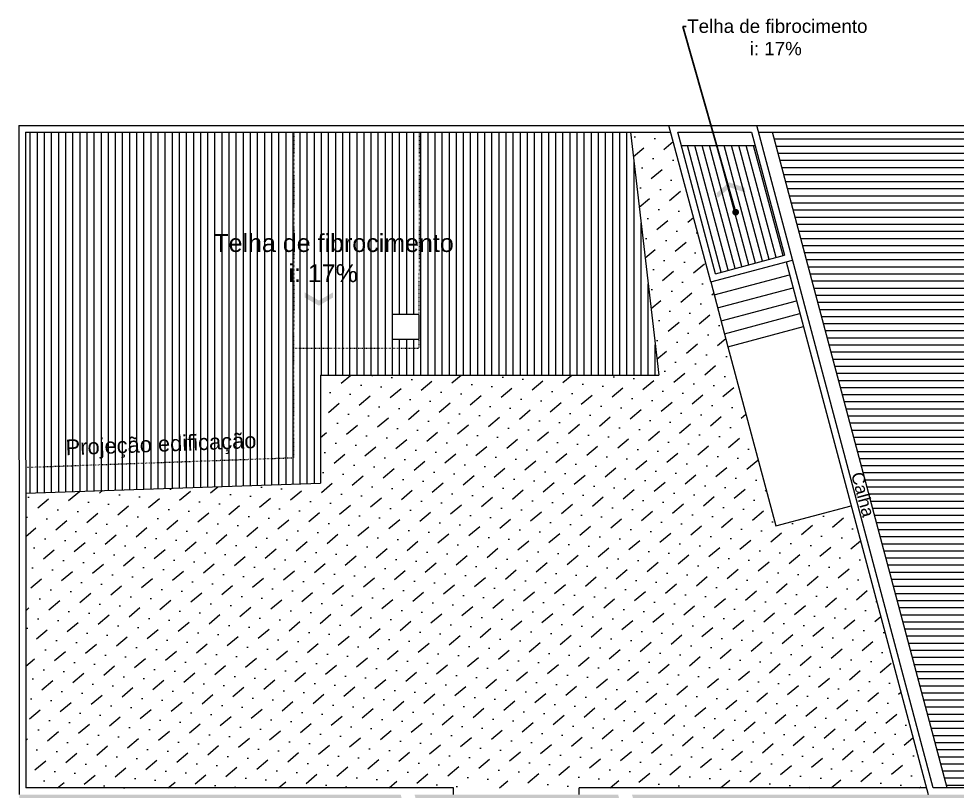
# Model space of a CAD drawing. Header units: millimetres. Extents: x -9997 to 44619, y -1295 to 91103.
# Drawn here: x 35455 to 37552, y 30562 to 32289 of the extents above; entities that cross this region are included whole.
import ezdxf
from ezdxf import colors
from ezdxf.entities.mleader import LeaderData, LeaderLine
from ezdxf.math import Vec2, Vec3

# ---------------------------------------------------------------- set-up
doc = ezdxf.new("R2010")
doc.units = ezdxf.units.MM
doc.header["$LTSCALE"] = 0.1
doc.linetypes.add('ACAD_ISO03W100', pattern=[30, 12, -18])
doc.layers.get('0').update_dxf_attribs({"lineweight": 5})
doc.layers.add('alvenaria', color=5, linetype='Continuous', lineweight=9)
doc.layers.add('projeção', color=1, linetype='ACAD_ISO03W100', lineweight=5)
doc.layers.add('nome de ambiente', color=3, linetype='Continuous')
doc.styles.get("Standard").update_dxf_attribs({"font": 'arial.ttf'})

# ---------------------------------------------------------------- blocks, each defined once
blk = doc.blocks.new('_Dot')
at = {"color": 0, "linetype": 'ByBlock', "lineweight": -2}
blk.add_line((-0.5, 0), (-1, 0), dxfattribs=at)
at = {"color": 0, "linetype": 'ByBlock', "const_width": 0.5}
blk.add_lwpolyline([(-0.25, 0, 1), (0.25, 0, 1)], format="xyb", close=True, dxfattribs=at)

msp = doc.modelspace()

# ---------------------------------------------------------------- hatches: boundary and pattern name
at = {"linetype": 'ByBlock', "true_color": 0xc7c8ca}
h = msp.add_hatch(dxfattribs=at)
h.set_pattern_fill('AR-BRSTD', color=9, scale=0.12, angle=90)
h.paths.add_polyline_path([(35971.007, 30529.035), (35986.007, 30529.035), (35986.007, 30532.119), (36016.008, 30532.119), (36046.008, 30532.119), (36076.008, 30532.119), (36106.008, 30532.119), (36136.008, 30532.119), (36166.008, 30532.119), (36196.008, 30532.119), (36226.008, 30532.119), (36256.007, 30532.119), (36271.008, 30529.035), (36271.008, 30368.22), (36303.021, 30368.22), (36343.021, 30368.22), (36357.976, 30368.22), (36350.252, 30397.209), (36342.528, 30426.198), (36334.774, 30455.3), (36327.05, 30484.288), (36319.326, 30513.277), (36311.602, 30542.266), (36308.466, 30554.035), (35455.705, 30554.035), (35455.705, 30144.035), (36417.709, 30144.035), (36412.043, 30165.3), (36404.319, 30194.288), (36396.595, 30223.277), (36388.871, 30252.266), (36381.147, 30281.254), (36373.424, 30310.243), (36368.634, 30328.22), (36343.021, 30328.22), (36303.021, 30328.22), (36263.021, 30328.22), (36256.007, 30328.24), (36256.007, 30322.119), (36256.007, 30292.119), (36226.007, 30292.119), (36196.007, 30292.119), (36166.007, 30292.119), (36136.007, 30292.119), (36106.007, 30292.119), (36076.007, 30292.119), (36046.007, 30292.119), (36016.007, 30292.119), (35986.007, 30292.119), (35986.007, 30322.119), (35986.007, 30329.035), (35971.007, 30329.035)])
h.paths.add_polyline_path([(35870.145, 30324.174), (35870.145, 30184.174), (35630.145, 30184.174), (35630.145, 30324.174)], flags=16)
h.paths.add_polyline_path([(35850.145, 30304.174), (35850.145, 30204.174), (35650.145, 30204.174), (35650.145, 30304.174)], flags=0)
h.paths.add_polyline_path([(36426.491, 30554.035), (36339.513, 30554.035), (36340.591, 30549.99), (36348.315, 30521.001), (36356.039, 30492.012), (36363.762, 30463.024), (36371.486, 30434.035), (36379.241, 30404.933), (36386.964, 30375.944), (36394.688, 30346.955), (36401.981, 30319.586), (36427.594, 30319.586), (36467.594, 30319.586), (36488.958, 30319.586)])
h.paths.add_polyline_path([(36707.491, 30554.035), (36426.491, 30554.035), (36488.958, 30319.586), (36507.594, 30319.586), (36547.594, 30319.586), (36587.594, 30319.586), (36627.594, 30319.586), (36667.594, 30319.586), (36707.594, 30319.586), (36747.594, 30319.586), (36769.958, 30319.586)])
h.paths.add_polyline_path([(36499.616, 30279.586), (36467.594, 30279.586), (36427.594, 30279.586), (36412.639, 30279.586), (36417.86, 30259.99), (36425.584, 30231.001), (36433.308, 30202.012), (36441.032, 30173.024), (36448.756, 30144.035), (36495.733, 30144.035), (36525.075, 30184.035)])
h.paths.add_polyline_path([(36780.616, 30279.586), (36747.594, 30279.586), (36707.594, 30279.586), (36667.594, 30279.586), (36627.594, 30279.586), (36587.594, 30279.586), (36547.594, 30279.586), (36507.594, 30279.586), (36499.616, 30279.586), (36525.075, 30184.035), (36806.075, 30184.035)])
h.paths.add_polyline_path([(36843.978, 30368.22), (36836.254, 30397.209), (36828.53, 30426.197), (36820.806, 30455.186), (36813.082, 30484.175), (36805.358, 30513.163), (36797.634, 30542.152), (36794.468, 30554.035), (36707.491, 30554.035), (36769.958, 30319.586), (36787.594, 30319.586), (36827.594, 30319.586), (36856.936, 30319.586), (36851.702, 30339.232)])
h.paths.add_polyline_path([(36874.873, 30252.266), (36867.594, 30279.586), (36827.594, 30279.586), (36787.594, 30279.586), (36780.616, 30279.586), (36806.075, 30184.035), (36856.264, 30144.174), (36903.674, 30144.174), (36898.045, 30165.3), (36890.321, 30194.288), (36882.597, 30223.277)])
h.paths.add_polyline_path([(38546.938, 30385.275), (38546.938, 30393.086, -0.3078084), (38433.836, 30554.035), (36825.515, 30554.035), (36826.623, 30549.876), (36834.347, 30520.887), (36842.071, 30491.899), (36849.795, 30462.91), (36857.518, 30433.921), (36865.242, 30404.933), (36872.966, 30375.944), (36880.69, 30346.955), (36888.414, 30317.967), (36896.138, 30288.978), (36903.862, 30259.99), (36911.586, 30231.001), (36919.31, 30202.012), (36927.034, 30173.024), (36934.72, 30144.174), (38394.936, 30144.174), (38403.43, 30156.608), (38420.352, 30181.38), (38437.274, 30206.152), (38454.196, 30230.924), (38471.117, 30255.696), (38488.076, 30280.522), (38488.104, 30280.468), (38495.836, 30280.468), (38525.836, 30280.468), (38546.938, 30280.468), (38546.938, 30305.275), (38546.938, 30345.275)])
h.paths.add_polyline_path([(37074.936, 30324.174), (37314.936, 30324.174), (37314.936, 30184.174), (37074.936, 30184.174)], flags=16)
h.paths.add_polyline_path([(37094.936, 30304.174), (37294.936, 30304.174), (37294.936, 30204.174), (37094.936, 30204.174)], flags=0)
h.paths.add_polyline_path([(37814.936, 30324.174), (37814.936, 30184.174), (37574.936, 30184.174), (37574.936, 30324.174)], flags=16)
h.paths.add_polyline_path([(37594.936, 30304.174), (37794.936, 30304.174), (37794.936, 30204.174), (37594.936, 30204.174)], flags=0)
h.paths.add_polyline_path([(37669.967, 30282.035), (37699.967, 30282.035), (37699.967, 30252.035), (37669.967, 30252.035)], flags=0)
h.paths.add_polyline_path([(38074.936, 30324.174), (38314.936, 30324.174), (38314.936, 30184.174), (38074.936, 30184.174)], flags=16)
h.paths.add_polyline_path([(38094.936, 30304.174), (38294.936, 30304.174), (38294.936, 30204.174), (38094.936, 30204.174)], flags=0)
h.paths.add_polyline_path([(39239.113, 30725.113), (39223.758, 30727.19), (39194.028, 30731.209), (39164.299, 30735.229), (39134.569, 30739.249), (39104.84, 30743.268), (39102.265, 30752.931), (39094.541, 30781.92), (39089.392, 30801.246), (39056.757, 30792.55), (39018.106, 30782.252), (38979.454, 30771.953), (38940.803, 30761.655), (38902.151, 30751.356), (38863.5, 30741.058), (38824.848, 30730.759), (38786.197, 30720.461), (38792.633, 30696.303), (38773.308, 30691.154), (38782.057, 30658.317), (38792.355, 30619.665), (38802.654, 30581.014), (38812.952, 30542.362), (38823.251, 30503.711), (38830.975, 30474.722), (38838.699, 30445.733), (38846.423, 30416.745), (38817.434, 30409.021), (38788.445, 30401.297), (38782.094, 30425.136), (38742.094, 30425.136), (38723.957, 30425.136, -0.02908738), (38707.908, 30412.652), (38885.284, 30172.328, 0.38093718)])
h.paths.add_polyline_path([(38707.908, 30412.652, -0.18399061), (38586.938, 30383.172), (38586.938, 30345.275), (38586.938, 30305.275), (38586.938, 30280.468), (38615.771, 30280.468), (38645.771, 30280.468), (38662.693, 30255.696), (38679.615, 30230.924), (38696.537, 30206.152), (38713.459, 30181.38), (38730.381, 30156.608), (38745.706, 30134.174, 0.0753172), (38897.909, 30155.221)])
h.paths.add_polyline_path([(39158.798, 30970.991), (39170.295, 30979.826), (38885.164, 32049.955), (38318.046, 32049.955), (38466.933, 31491.166, -0.3092385), (38600.144, 30991.208), (38669.536, 30730.773), (38679.269, 30733.366), (38717.921, 30743.664), (38711.484, 30767.822), (38740.473, 30775.546), (38769.462, 30783.269), (38775.898, 30759.112), (38814.55, 30769.411), (38853.201, 30779.709), (38891.853, 30790.008), (38930.504, 30800.306), (38969.156, 30810.605), (39007.807, 30820.903), (39046.459, 30831.202), (39079.093, 30839.897), (39071.369, 30868.886), (39063.646, 30897.875), (39087.434, 30916.154), (39111.222, 30934.433), (39135.01, 30952.712)])
at = {"linetype": 'ByBlock', "true_color": 0x000000}
h = msp.add_hatch(dxfattribs=at)
h.set_pattern_fill('ANSI31', color=18, scale=5, angle=45)
h.paths.add_polyline_path([(36069.792, 32034.952), (35469.801, 32034.95), (35470.258, 31285.675), (36068.911, 31307.271)])
h.paths.add_polyline_path([(36349.792, 32034.953), (36069.792, 32034.952), (36069.207, 31551.808), (36349.207, 31551.809), (36349.231, 31571.263), (36289.231, 31571.299), (36289.298, 31627.299), (36349.298, 31627.263)], flags=17)
h.paths.add_polyline_path([(36822.214, 32034.955), (36349.792, 32034.953), (36349.207, 31551.809), (36069.207, 31551.808), (36068.911, 31307.271), (35470.258, 31285.675), (35470.293, 31228.012), (36129.329, 31250.009), (36129.475, 31491.808), (36885.502, 31491.811)])
h.paths.add_polyline_path([(35549.479, 31290.464), (35998.832, 31307.507), (35996.223, 31376.287), (35546.87, 31359.244)], flags=24)
h.paths.add_polyline_path([(36046.838, 31687.738), (36223.223, 31687.738), (36223.223, 31750.971), (36046.838, 31750.971)], flags=24)
h.paths.add_polyline_path([(35879.429, 31756.183), (36437.451, 31756.183), (36437.451, 31818.189), (35879.429, 31818.189)], flags=24)
at = {"linetype": 'ByBlock'}
h = msp.add_hatch(dxfattribs=at)
h.set_pattern_fill('MUDST', color=5, scale=5, angle=40)
h.paths.add_polyline_path([(37315.41, 31199.871), (37146.696, 31154.918), (37040.019, 31555.29), (37001.4, 31700.233), (36912.214, 32034.955), (36822.214, 32034.955), (36885.502, 31491.811), (36129.475, 31491.808), (36129.329, 31250.009), (36069.328, 31248.007), (35470.293, 31228.012), (35470.696, 30569.044), (36069.011, 30569.041), (37483.494, 30569.035)])
at = {"linetype": 'ByBlock', "true_color": 0x000000}
h = msp.add_hatch(dxfattribs=at)
h.set_pattern_fill('ANSI31', color=18, scale=5, angle=135)
h.paths.add_polyline_path([(37666.078, 32034.958), (37257.584, 32034.957), (37162.175, 31949.762), (37530.064, 30569.035), (38056.667, 30569.035)])
h.paths.add_polyline_path([(38192.68, 32034.96), (37666.078, 32034.958), (38056.667, 30569.035), (38583.269, 30569.035)])
h.paths.add_polyline_path([(37257.584, 32034.957), (37139.476, 32034.956), (37162.175, 31949.762)])
h.paths.add_polyline_path([(37584.745, 31382.603), (37630.397, 31212.228), (37691.476, 31228.594), (37645.824, 31398.969)], flags=24)
h.paths.add_polyline_path([(37607.625, 31604.582), (37756.78, 31047.929), (37815.684, 31063.712), (37666.53, 31620.365)], flags=24)
h.paths.add_polyline_path([(38107.678, 31250.55), (38062.027, 31420.925), (38000.948, 31404.559), (38046.6, 31234.184)], flags=24)
h.paths.add_polyline_path([(38084.798, 31028.571), (37935.644, 31585.224), (37876.739, 31569.441), (38025.894, 31012.788)], flags=24)
h = msp.add_hatch(dxfattribs=at)
h.set_pattern_fill('ANSI31', color=18, scale=5, angle=60)
h.paths.add_polyline_path([(37100.899, 32004.956), (36935.731, 32004.955), (37012.032, 31718.589), (37166.252, 31759.68)])
at = {"layer": 'alvenaria', "linetype": 'ByBlock', "lineweight": 0, "true_color": 0x000000}
h = msp.add_hatch(color=18, dxfattribs=at)
h.dxf.hatch_style = 1
h.paths.add_polyline_path([(37079.144, 31899.65), (37076.938, 31910.984), (37042.436, 31922.855), (37014.905, 31898.911), (37017.11, 31887.577), (37044.642, 31911.521)])
h = msp.add_hatch(color=18, dxfattribs=at)
h.dxf.hatch_style = 1
h.paths.add_polyline_path([(36094.025, 31676.825), (36094.025, 31665.278), (36125.624, 31647.035), (36157.223, 31665.278), (36157.223, 31676.825), (36125.624, 31658.582)])

# ---------------------------------------------------------------- linework, layer by layer
for p, q in [((35454.791, 32049.955), (35455.705, 30554.035)), ((35454.791, 32049.955), (38235.255, 32049.955)), ((35469.801, 32034.95), (36912.214, 32034.955)), ((35469.801, 32034.95), (35470.696, 30569.044)), ((36822.214, 32034.955), (36885.502, 31491.811)), ((37001.4, 31700.233), (36908.218, 32049.955)), ((36927.738, 32034.955), (37092.906, 32034.956)), ((37012.032, 31718.589), (36927.738, 32034.955)), ((37092.906, 32034.956), (37166.252, 31759.68)), ((37499.017, 30569.035), (37104.432, 32049.955)), ((37108.429, 32034.956), (38223.727, 32034.96)), ((37530.064, 30569.035), (37139.476, 32034.956)), ((36935.731, 32004.955), (37100.899, 32004.956)), ((37012.032, 31718.589), (37166.252, 31759.68)), ((37001.4, 31700.233), (37184.608, 31749.048)), ((37170.114, 31745.186), (37487.49, 30554.035)), ((37001.4, 31700.233), (37040.019, 31555.29)), ((37009.124, 31671.244), (37177.837, 31716.197)), ((37016.847, 31642.256), (37185.561, 31687.209)), ((37024.571, 31613.267), (37193.285, 31658.22)), ((37032.295, 31584.278), (37201.009, 31629.231)), ((37040.019, 31555.29), (37208.733, 31600.243)), ((37040.019, 31555.29), (37146.696, 31154.918)), ((36129.475, 31491.808), (36129.329, 31250.009)), ((36129.475, 31491.808), (36885.502, 31491.811)), ((35470.293, 31228.012), (36129.329, 31250.009)), ((36426.491, 30569.04), (35470.696, 30569.044)), ((37483.494, 30569.035), (36707.491, 30569.038)), ((38614.316, 30569.035), (37499.017, 30569.035))]:
    msp.add_line(p, q)
at = {"lineweight": 0}
msp.add_line((37146.696, 31154.918), (37315.41, 31199.871), dxfattribs=at)
at = {"linetype": 'ByBlock'}
for p, q in [((36426.491, 30554.035), (36426.491, 30569.04)), ((36707.491, 30554.035), (36707.491, 30569.038))]:
    msp.add_line(p, q, dxfattribs=at)
at = {"layer": 'alvenaria', "lineweight": 9}
for p, q in [((36289.298, 31627.299), (36289.231, 31571.299)), ((36349.298, 31627.263), (36349.231, 31571.263))]:
    msp.add_line(p, q, dxfattribs=at)
at = {"layer": 'alvenaria', "linetype": 'ByBlock', "lineweight": 9}
for p, q in [((36349.298, 31627.263), (36289.298, 31627.299)), ((36349.231, 31571.263), (36289.231, 31571.299))]:
    msp.add_line(p, q, dxfattribs=at)
at = {"layer": 'projeção', "color": 5, "lineweight": 0}
for p, q in [((36069.792, 32034.952), (36068.911, 31307.271)), ((36349.792, 32034.953), (36349.207, 31551.809)), ((36069.474, 31551.808), (36349.207, 31551.809)), ((35470.258, 31285.675), (36068.911, 31307.271))]:
    msp.add_line(p, q, dxfattribs=at)

# ---------------------------------------------------------------- texts
at = {"layer": 'nome de ambiente', "color": 18, "lineweight": 0, "true_color": 0x000000}
for s, p in [('Telha de fibrocimento', (35889.764, 31767.173)), ('i: 17%%%', (36057.377, 31699.75))]:
    msp.add_text(s, height=40, dxfattribs=at).set_placement(p)
for s, height, rotation, p in [('Projeção edificação', 35, 2.172058, (35560.117, 31312.644)), ('Calha', 28, 284.98306, (37315.043, 31270.753))]:
    msp.add_text(s, height=height, rotation=rotation, dxfattribs=at).set_placement(p)

# ---------------------------------------------------------------- leaders
at = {"color": 18, "linetype": 'ByBlock', "true_color": 0x000000}
ml = msp.add_multileader_mtext('Standard', dxfattribs=at)
ml.set_content('Telha de fibrocimento^J            i: 17%', color=(0, 0, 0))
ml.set_leader_properties()
ml.set_arrow_properties(name='DOT')
ml.build(insert=Vec2(0, 0))
ml.multileader.update_dxf_attribs({"arrow_head_size": 15})
ctx = ml.context
ctx.base_point, ctx.char_height, ctx.arrow_head_size, ctx.plane_origin = Vec3(36946.92, 32271.388), 30, 15, Vec3(37086.086, 31898.063)
notes = []
notes.append((ctx, [(0, (1, 1, 0), (36938.92, 32271.388), (1, 0), 8, [(0, [(37057.192, 31856.02)], 0, [])])]))
ctx.mtext.insert, ctx.mtext.flow_direction = Vec3(36948.92, 32286.94), 5
for ctx, leaders in notes:
    for number, flags, end, landing, length, lines in leaders:
        leader = LeaderData()
        leader.index, (leader.has_last_leader_line, leader.has_dogleg_vector, leader.attachment_direction) = number, flags
        leader.last_leader_point, leader.dogleg_vector, leader.dogleg_length = Vec3(end), Vec3(landing), length
        for number, points, colour, breaks in lines:
            line = LeaderLine()
            line.index, line.vertices, line.color, line.breaks = number, Vec3.list(points), colors.encode_raw_color(colour), breaks
            leader.lines.append(line)
        ctx.leaders.append(leader)

doc.saveas('drawing.dxf')
